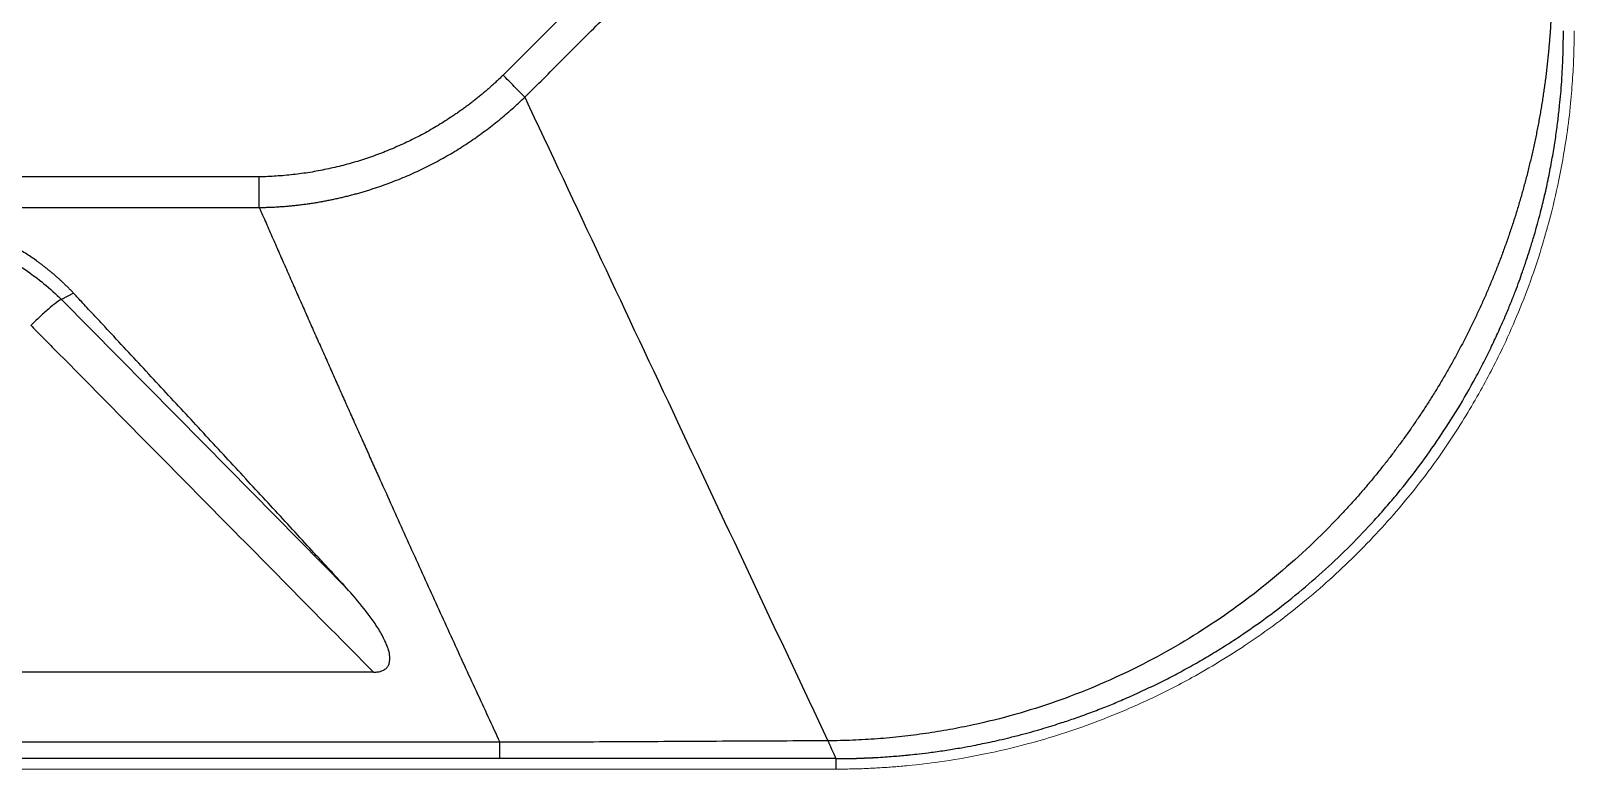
# Model space of a CAD drawing. Header units: inches. Extents: x 0 to 84, y -22 to 124.
# Drawn here: x 71.79 to 84.08, y 0.5 to 6.38 of the extents above; entities that cross this region are included whole.
import ezdxf

# ---------------------------------------------------------------- set-up
doc = ezdxf.new("R2010")
doc.units = ezdxf.units.IN
doc.header["$MEASUREMENT"] = 0
doc.layers.add('1', color=4, linetype='Continuous')

# ---------------------------------------------------------------- blocks, each defined once
blk = doc.blocks.new('2026 RELAY')
at = {"layer": '1', "color": 3, "linetype": 'Continuous', "lineweight": 25}
for p, q in [((73.607, 4.719), (53.869, 4.719)), ((53.869, 4.474), (73.607, 4.474)), ((72.128, 3.792), (72.031, 3.741)), ((74.517, 0.772), (53.869, 0.772)), ((75.523, 0.215), (53.869, 0.215)), ((75.523, 0.084), (53.869, 0.084)), ((78.2, 0.084), (78.2, 0))]:
    blk.add_line(p, q, dxfattribs=at)
at = {"layer": '1', "linetype": 'Continuous', "lineweight": 18}
blk.add_line((78.2, 0), (5.882, 0), dxfattribs=at)
at = {"layer": '1', "color": 3, "linetype": 'Continuous', "lineweight": 25, "flags": 128}
for points in [[(82.073, 12.049), (77.969, 7.946), (75.55, 5.529)], [(74.3, 1.445), (73.165, 2.593), (72.031, 3.741)]]:
    blk.add_lwpolyline(points, dxfattribs=at)
at = {"layer": '1', "color": 3, "linetype": 'Continuous', "lineweight": 25}
for points, knots in [([(75.722, 5.353), (75.821, 5.451), (76.023, 5.654), (76.335, 5.965), (76.662, 6.291), (77.003, 6.632), (77.503, 7.131), (78.166, 7.793), (78.988, 8.615), (79.809, 9.436), (80.549, 10.177), (81.193, 10.82), (81.736, 11.364), (82.083, 11.712), (82.249, 11.878)], [0, 0, 0, 0, 0.0454151, 0.0931317, 0.1431444, 0.195448, 0.2500363, 0.3725155, 0.4999966, 0.627975, 0.749957, 0.8403621, 0.9237185, 1, 1, 1, 1]), ([(83.905, 6.175), (83.905, 6.158), (83.904, 6.125), (83.902, 6.074), (83.9, 6.023), (83.897, 5.973), (83.894, 5.923), (83.891, 5.872), (83.887, 5.822), (83.883, 5.772), (83.878, 5.722), (83.874, 5.672), (83.868, 5.623), (83.863, 5.573), (83.857, 5.524), (83.85, 5.474), (83.844, 5.425), (83.836, 5.376), (83.829, 5.327), (83.821, 5.278), (83.813, 5.229), (83.804, 5.181), (83.795, 5.132), (83.786, 5.084), (83.776, 5.035), (83.766, 4.987), (83.755, 4.939), (83.745, 4.891), (83.733, 4.844), (83.722, 4.796), (83.71, 4.749), (83.698, 4.701), (83.685, 4.654), (83.672, 4.607), (83.659, 4.56), (83.645, 4.514), (83.632, 4.467), (83.617, 4.421), (83.603, 4.374), (83.588, 4.328), (83.572, 4.282), (83.557, 4.237), (83.541, 4.191), (83.524, 4.146), (83.508, 4.1), (83.491, 4.055), (83.473, 4.01), (83.456, 3.965), (83.438, 3.921), (83.419, 3.876), (83.401, 3.832), (83.382, 3.788), (83.363, 3.744), (83.343, 3.701), (83.323, 3.657), (83.303, 3.614), (83.282, 3.571), (83.261, 3.528), (83.24, 3.485), (83.219, 3.442), (83.197, 3.4), (83.175, 3.358), (83.153, 3.316), (83.13, 3.274), (83.107, 3.232), (83.083, 3.191), (83.06, 3.15), (83.036, 3.109), (83.012, 3.068), (82.987, 3.028), (82.962, 2.987), (82.937, 2.947), (82.912, 2.907), (82.886, 2.868), (82.86, 2.828), (82.834, 2.789), (82.807, 2.75), (82.781, 2.711), (82.753, 2.673), (82.726, 2.634), (82.698, 2.596), (82.67, 2.559), (82.642, 2.521), (82.614, 2.484), (82.585, 2.446), (82.556, 2.41), (82.526, 2.373), (82.497, 2.337), (82.467, 2.3), (82.437, 2.265), (82.407, 2.229), (82.376, 2.193), (82.345, 2.158), (82.314, 2.123), (82.282, 2.089), (82.251, 2.054), (82.219, 2.02), (82.043, 1.836), (81.704, 1.519), (81.163, 1.12), (80.579, 0.787), (79.954, 0.524), (79.487, 0.392), (79.202, 0.333), (79.108, 0.315), (79.013, 0.298), (78.918, 0.284), (78.822, 0.271), (78.726, 0.259), (78.629, 0.249), (78.531, 0.241), (78.433, 0.235), (78.335, 0.23), (78.236, 0.227), (78.17, 0.226), (78.137, 0.226)], [0, 0, 0, 0, 0.0055347, 0.0110607, 0.0165782, 0.0220873, 0.0275879, 0.0330804, 0.0385647, 0.0440409, 0.0495092, 0.0549697, 0.0604225, 0.0658677, 0.0713056, 0.0767361, 0.0821594, 0.0875757, 0.092985, 0.0983874, 0.1037831, 0.1091722, 0.1145548, 0.119931, 0.1253009, 0.1306647, 0.1360224, 0.1413742, 0.1467201, 0.1520601, 0.1573944, 0.1627231, 0.1680462, 0.1733637, 0.1786758, 0.1839826, 0.1892841, 0.1945804, 0.1998715, 0.2051576, 0.2104388, 0.2157151, 0.2209865, 0.2262533, 0.2315154, 0.2367729, 0.242026, 0.2472747, 0.2525191, 0.2577593, 0.2629954, 0.2682274, 0.2734553, 0.2786793, 0.2838993, 0.2891154, 0.2943277, 0.2995361, 0.3047407, 0.3099416, 0.3151389, 0.3203325, 0.3255224, 0.3307089, 0.3358918, 0.3410713, 0.3462474, 0.3514201, 0.3565894, 0.3617556, 0.3669185, 0.3720782, 0.3772348, 0.3823884, 0.3875389, 0.3926866, 0.3978313, 0.4029732, 0.4081122, 0.4132486, 0.4183823, 0.4235133, 0.4286418, 0.4337678, 0.4388913, 0.4440125, 0.4491312, 0.4542477, 0.459362, 0.464474, 0.469584, 0.4746919, 0.4797978, 0.4849017, 0.4900037, 0.495104, 0.5002024, 0.5052992, 0.5785035, 0.6515543, 0.7246976, 0.7982529, 0.8726406, 0.8830716, 0.89353, 0.9040174, 0.9145357, 0.9250867, 0.9356719, 0.946293, 0.9569518, 0.9676498, 0.9783891, 0.9891718, 1, 1, 1, 1]), ([(78.2, 0.084), (78.202, 0.084), (78.206, 0.084), (78.211, 0.084), (78.216, 0.084), (78.222, 0.084), (78.227, 0.084), (78.232, 0.084), (78.238, 0.084), (78.243, 0.084), (78.249, 0.084), (78.255, 0.084), (78.26, 0.084), (78.266, 0.084), (78.272, 0.084), (78.277, 0.085), (78.283, 0.085), (78.289, 0.085), (78.295, 0.085), (78.301, 0.085), (78.306, 0.085), (78.312, 0.085), (78.318, 0.085), (78.324, 0.085), (78.33, 0.085), (78.336, 0.086), (78.342, 0.086), (78.349, 0.086), (78.355, 0.086), (78.361, 0.086), (78.367, 0.086), (78.373, 0.087), (78.38, 0.087), (78.386, 0.087), (78.392, 0.087), (78.399, 0.087), (78.405, 0.088), (78.412, 0.088), (78.418, 0.088), (78.425, 0.088), (78.431, 0.089), (78.438, 0.089), (78.444, 0.089), (78.451, 0.089), (78.458, 0.09), (78.465, 0.09), (78.471, 0.09), (78.478, 0.091), (78.485, 0.091), (78.492, 0.091), (78.522, 0.093), (78.572, 0.096), (78.639, 0.101), (78.698, 0.105), (78.749, 0.11), (78.803, 0.115), (78.873, 0.123), (78.97, 0.135), (79.082, 0.151), (79.194, 0.169), (79.289, 0.187), (79.365, 0.202), (79.434, 0.217), (79.508, 0.233), (79.594, 0.254), (79.685, 0.277), (79.774, 0.301), (79.855, 0.325), (79.93, 0.348), (79.996, 0.369), (80.054, 0.388), (80.11, 0.407), (80.169, 0.428), (80.25, 0.458), (80.347, 0.495), (80.463, 0.543), (80.584, 0.596), (80.713, 0.656), (80.84, 0.719), (80.965, 0.785), (81.088, 0.853), (81.209, 0.925), (81.327, 0.998), (81.48, 1.099), (81.669, 1.233), (81.889, 1.406), (82.101, 1.589), (82.302, 1.781), (82.461, 1.948), (82.584, 2.087), (82.706, 2.23), (82.849, 2.413), (83.009, 2.639), (83.159, 2.873), (83.275, 3.075), (83.363, 3.243), (83.424, 3.366), (83.484, 3.494), (83.535, 3.611), (83.579, 3.718), (83.614, 3.806), (83.644, 3.886), (83.672, 3.967), (83.703, 4.057), (83.734, 4.153), (83.764, 4.251), (83.789, 4.342), (83.818, 4.448), (83.848, 4.571), (83.874, 4.689), (83.892, 4.784), (83.905, 4.853), (83.917, 4.92), (83.928, 4.986), (83.937, 5.05), (83.946, 5.113), (83.954, 5.173), (83.96, 5.232), (83.968, 5.3), (83.976, 5.383), (83.983, 5.481), (83.989, 5.578), (83.993, 5.668), (83.995, 5.747), (83.996, 5.817), (83.997, 5.861), (83.997, 5.882)], [0, 0, 0, 0, 0.000577, 0.001159, 0.001744, 0.002333, 0.002926, 0.003523, 0.004124, 0.004729, 0.005338, 0.005951, 0.006568, 0.007189, 0.007814, 0.008442, 0.009074, 0.009711, 0.01035, 0.010994, 0.011641, 0.012292, 0.012947, 0.013605, 0.014267, 0.014933, 0.015602, 0.016275, 0.016952, 0.017633, 0.018317, 0.019004, 0.019696, 0.020391, 0.02109, 0.021792, 0.022498, 0.023208, 0.023922, 0.024639, 0.02536, 0.026085, 0.026813, 0.027546, 0.028282, 0.029022, 0.029766, 0.030514, 0.031265, 0.03202, 0.032779, 0.041139, 0.048565, 0.055052, 0.060598, 0.065209, 0.073045, 0.083751, 0.097328, 0.110447, 0.121051, 0.129174, 0.136055, 0.144368, 0.154113, 0.165282, 0.175181, 0.184449, 0.193092, 0.201125, 0.207027, 0.213451, 0.220396, 0.227858, 0.241894, 0.254482, 0.269277, 0.285428, 0.301156, 0.316267, 0.331934, 0.347389, 0.36264, 0.377699, 0.407725, 0.438912, 0.46982, 0.500021, 0.530569, 0.545672, 0.561131, 0.592465, 0.622342, 0.652305, 0.683765, 0.699233, 0.714602, 0.729157, 0.745544, 0.756944, 0.767306, 0.776613, 0.785127, 0.79552, 0.807833, 0.818546, 0.829011, 0.839233, 0.854594, 0.870839, 0.878772, 0.886507, 0.89404, 0.901367, 0.908483, 0.915385, 0.922073, 0.928544, 0.934797, 0.944902, 0.955703, 0.967224, 0.976901, 0.985576, 0.993279, 1, 1, 1, 1]), ([(75.55, 5.529), (75.542, 5.521), (75.526, 5.506), (75.501, 5.483), (75.477, 5.46), (75.451, 5.437), (75.426, 5.415), (75.401, 5.393), (75.375, 5.372), (75.349, 5.35), (75.322, 5.329), (75.296, 5.309), (75.269, 5.288), (75.242, 5.268), (75.214, 5.249), (75.187, 5.229), (75.159, 5.21), (75.103, 5.173), (75.018, 5.119), (74.901, 5.053), (74.781, 4.993), (74.658, 4.938), (74.533, 4.889), (74.405, 4.846), (74.275, 4.809), (74.166, 4.784), (74.077, 4.766), (74.011, 4.754), (73.944, 4.744), (73.877, 4.736), (73.809, 4.729), (73.742, 4.724), (73.675, 4.72), (73.629, 4.719), (73.607, 4.719)], [0, 0, 0, 0, 0.015677, 0.031337, 0.046984, 0.062619, 0.078244, 0.093862, 0.109475, 0.125085, 0.140694, 0.156305, 0.171919, 0.187539, 0.203166, 0.218804, 0.234454, 0.250119, 0.312365, 0.37448, 0.436599, 0.49886, 0.561488, 0.623989, 0.686503, 0.749169, 0.780568, 0.811919, 0.84324, 0.874548, 0.90586, 0.937194, 0.968569, 1, 1, 1, 1]), ([(75.722, 5.353), (75.694, 5.381), (75.666, 5.41), (75.609, 5.469), (75.579, 5.499), (75.55, 5.529)], [0, 0, 0, 0, 0.5, 0.5, 1, 1, 1, 1]), ([(73.607, 4.474), (73.618, 4.474), (73.642, 4.475), (73.677, 4.476), (73.712, 4.477), (73.747, 4.479), (73.783, 4.482), (73.818, 4.484), (73.854, 4.487), (73.889, 4.491), (73.925, 4.495), (73.961, 4.5), (73.996, 4.504), (74.032, 4.51), (74.068, 4.515), (74.104, 4.522), (74.139, 4.528), (74.175, 4.535), (74.211, 4.543), (74.247, 4.551), (74.283, 4.559), (74.318, 4.568), (74.354, 4.577), (74.39, 4.587), (74.426, 4.597), (74.461, 4.608), (74.497, 4.619), (74.544, 4.634), (74.601, 4.654), (74.668, 4.679), (74.735, 4.705), (74.801, 4.733), (74.866, 4.762), (74.93, 4.793), (74.993, 4.825), (75.056, 4.859), (75.117, 4.893), (75.177, 4.929), (75.237, 4.967), (75.295, 5.005), (75.352, 5.045), (75.408, 5.086), (75.463, 5.128), (75.517, 5.171), (75.57, 5.215), (75.622, 5.26), (75.673, 5.306), (75.705, 5.337), (75.722, 5.353)], [0, 0, 0, 0, 0.014939, 0.02992, 0.044943, 0.060008, 0.075115, 0.090263, 0.105453, 0.120684, 0.135957, 0.151271, 0.166626, 0.182022, 0.19746, 0.212938, 0.228457, 0.244018, 0.259618, 0.27526, 0.290942, 0.306664, 0.322427, 0.33823, 0.354073, 0.369957, 0.38588, 0.401843, 0.432584, 0.463243, 0.493818, 0.524308, 0.554713, 0.585033, 0.615265, 0.64541, 0.675467, 0.705434, 0.73531, 0.765096, 0.79479, 0.824391, 0.853898, 0.883311, 0.912629, 0.94185, 0.970974, 1, 1, 1, 1]), ([(75.722, 5.353), (76.129, 4.488), (76.937, 2.772), (77.739, 1.07), (78.137, 0.226)], [0.0210255, 0.0210255, 0.0210255, 0.0210255, 0.5, 0.9748106, 0.9748106, 0.9748106, 0.9748106]), ([(73.607, 4.474), (73.607, 4.512), (73.607, 4.552), (73.607, 4.635), (73.607, 4.677), (73.607, 4.719)], [0, 0, 0, 0, 0.5, 0.5, 1, 1, 1, 1]), ([(73.607, 4.474), (73.625, 4.433), (73.661, 4.351), (73.715, 4.228), (73.769, 4.105), (73.823, 3.983), (73.877, 3.861), (73.93, 3.739), (73.984, 3.618), (74.037, 3.497), (74.091, 3.377), (74.144, 3.257), (74.198, 3.137), (74.251, 3.017), (74.304, 2.898), (74.357, 2.779), (74.41, 2.661), (74.463, 2.543), (74.515, 2.425), (74.583, 2.275), (74.665, 2.093), (74.761, 1.88), (74.857, 1.667), (74.953, 1.456), (75.049, 1.246), (75.144, 1.037), (75.239, 0.83), (75.334, 0.624), (75.429, 0.419), (75.492, 0.283), (75.523, 0.215)], [0, 0, 0, 0, 0.028202, 0.056366, 0.084493, 0.112581, 0.14063, 0.16864, 0.196611, 0.22454, 0.252429, 0.280277, 0.308083, 0.335847, 0.363569, 0.391247, 0.418881, 0.446472, 0.474018, 0.501518, 0.552009, 0.602363, 0.65258, 0.702656, 0.752588, 0.802374, 0.85201, 0.901495, 0.950826, 1, 1, 1, 1]), ([(72.128, 3.792), (72.121, 3.799), (72.108, 3.812), (72.089, 3.832), (72.069, 3.851), (72.049, 3.871), (72.03, 3.889), (72.01, 3.907), (71.99, 3.925), (71.97, 3.942), (71.949, 3.959), (71.929, 3.976), (71.909, 3.992), (71.889, 4.008), (71.869, 4.023), (71.849, 4.038), (71.808, 4.067), (71.744, 4.11), (71.657, 4.162), (71.568, 4.209), (71.445, 4.267), (71.286, 4.327), (71.12, 4.371), (70.985, 4.396), (70.903, 4.407), (70.838, 4.413), (70.79, 4.416), (70.735, 4.419), (70.696, 4.419), (70.675, 4.419)], [0, 0, 0, 0, 0.017849, 0.035525, 0.053029, 0.070361, 0.087525, 0.104519, 0.121346, 0.138005, 0.154499, 0.170828, 0.186993, 0.202994, 0.218833, 0.23451, 0.250026, 0.313315, 0.376061, 0.438307, 0.500098, 0.625643, 0.750052, 0.812063, 0.875023, 0.899957, 0.929076, 0.96241, 1, 1, 1, 1]), ([(70.675, 4.306), (70.802, 4.306), (70.927, 4.293), (71.081, 4.262), (71.112, 4.255), (71.173, 4.239), (71.204, 4.231), (71.294, 4.203), (71.353, 4.182), (71.525, 4.11), (71.636, 4.05), (71.846, 3.909), (71.942, 3.829), (72.031, 3.741)], [0, 0, 0, 0, 0.25, 0.25, 0.3125, 0.3125, 0.375, 0.375, 0.5, 0.5, 0.75, 0.75, 1, 1, 1, 1]), ([(72.031, 3.741), (72.025, 3.74), (72.015, 3.734), (71.985, 3.713), (71.966, 3.698), (71.922, 3.661), (71.897, 3.639), (71.844, 3.59), (71.816, 3.563), (71.787, 3.535)], [0, 0, 0, 0, 0.25, 0.25, 0.5, 0.5, 0.75, 0.75, 1, 1, 1, 1]), ([(74.3, 1.445), (74.269, 1.478), (74.208, 1.545), (74.117, 1.643), (73.954, 1.82), (73.716, 2.079), (73.4, 2.421), (73.084, 2.763), (72.766, 3.105), (72.526, 3.363), (72.367, 3.535), (72.296, 3.611), (72.237, 3.674), (72.193, 3.722), (72.157, 3.76), (72.136, 3.782), (72.128, 3.792)], [0, 0, 0, 0, 0.043367, 0.08536, 0.125979, 0.271332, 0.417333, 0.56338, 0.708677, 0.854345, 0.891921, 0.927178, 0.951548, 0.971783, 0.988039, 1, 1, 1, 1]), ([(71.787, 3.536), (71.816, 3.507), (71.844, 3.478), (71.901, 3.42), (71.93, 3.392), (72.015, 3.305), (72.072, 3.248), (72.242, 3.075), (72.356, 2.96), (72.697, 2.615), (72.925, 2.384), (73.607, 1.693), (74.062, 1.233), (74.517, 0.772)], [0, 0, 0, 0, 0.03125, 0.03125, 0.0625, 0.0625, 0.125, 0.125, 0.25, 0.25, 0.5, 0.5, 1, 1, 1, 1]), ([(74.517, 0.772), (74.527, 0.772), (74.537, 0.773), (74.557, 0.775), (74.567, 0.777), (74.585, 0.783), (74.594, 0.787), (74.611, 0.797), (74.618, 0.802), (74.63, 0.816), (74.635, 0.824), (74.642, 0.84), (74.644, 0.849), (74.647, 0.866), (74.648, 0.875), (74.647, 0.892), (74.647, 0.901), (74.643, 0.926), (74.639, 0.943), (74.628, 0.977), (74.621, 0.993), (74.6, 1.041), (74.584, 1.072), (74.547, 1.133), (74.527, 1.163), (74.486, 1.222), (74.464, 1.25), (74.397, 1.335), (74.349, 1.39), (74.3, 1.444)], [0, 0, 0, 0, 0.03125, 0.03125, 0.0625, 0.0625, 0.09375, 0.09375, 0.125, 0.125, 0.15625, 0.15625, 0.1875, 0.1875, 0.21875, 0.21875, 0.25, 0.25, 0.3125, 0.3125, 0.375, 0.375, 0.5, 0.5, 0.625, 0.625, 0.75, 0.75, 1, 1, 1, 1]), ([(78.137, 0.226), (78.013, 0.225), (77.764, 0.224), (77.391, 0.222), (77.017, 0.22), (76.644, 0.218), (76.27, 0.216), (75.897, 0.215), (75.648, 0.215), (75.523, 0.215)], [0, 0, 0, 0, 0.142842, 0.285526, 0.428328, 0.571198, 0.714096, 0.857029, 1, 1, 1, 1]), ([(75.523, 0.084), (75.523, 0.085), (75.523, 0.089), (75.523, 0.102), (75.523, 0.111), (75.523, 0.134), (75.523, 0.148), (75.523, 0.179), (75.523, 0.197), (75.523, 0.215)], [0, 0, 0, 0, 0.25, 0.25, 0.5, 0.5, 0.75, 0.75, 1, 1, 1, 1]), ([(78.137, 0.226), (78.138, 0.223), (78.14, 0.219), (78.143, 0.213), (78.146, 0.206), (78.15, 0.197), (78.156, 0.186), (78.163, 0.168), (78.172, 0.148), (78.181, 0.129), (78.187, 0.115), (78.191, 0.105), (78.195, 0.097), (78.197, 0.091), (78.199, 0.087), (78.2, 0.085), (78.2, 0.084), (78.2, 0.084)], [0, 0, 0, 0, 0.0299871, 0.059757, 0.078938, 0.1206232, 0.182158, 0.2450551, 0.3696906, 0.5003614, 0.586847, 0.6681438, 0.7445282, 0.8160023, 0.8824748, 0.9438238, 1, 1, 1, 1]), ([(78.2, 0.084), (78.089, 0.084), (77.977, 0.084), (77.754, 0.084), (77.643, 0.084), (77.308, 0.084), (77.085, 0.084), (76.415, 0.084), (75.969, 0.084), (75.523, 0.084)], [0, 0, 0, 0, 0.125, 0.125, 0.25, 0.25, 0.5, 0.5, 1, 1, 1, 1])]:
    blk.add_open_spline(points, degree=3, knots=knots, dxfattribs=at)
at = {"layer": '1', "linetype": 'Continuous', "lineweight": 18}
blk.add_open_spline([(78.2, 0), (78.216, 0), (78.248, 0), (78.297, 0.001), (78.347, 0.002), (78.397, 0.003), (78.449, 0.005), (78.501, 0.008), (78.555, 0.011), (78.609, 0.014), (78.664, 0.018), (78.72, 0.023), (78.841, 0.034), (79.051, 0.059), (79.352, 0.111), (79.644, 0.177), (79.915, 0.253), (80.17, 0.337), (80.436, 0.439), (80.73, 0.568), (81.074, 0.743), (81.498, 1.001), (81.942, 1.331), (82.365, 1.717), (82.751, 2.14), (83.075, 2.575), (83.331, 2.996), (83.508, 3.339), (83.642, 3.643), (83.745, 3.911), (83.828, 4.167), (83.904, 4.438), (83.971, 4.73), (84.022, 5.031), (84.05, 5.256), (84.063, 5.408), (84.07, 5.509), (84.076, 5.606), (84.079, 5.701), (84.082, 5.792), (84.082, 5.852), (84.082, 5.882)], degree=3, knots=[0, 0, 0, 0, 0.005158, 0.010421, 0.015791, 0.021266, 0.026847, 0.032533, 0.038326, 0.044224, 0.050228, 0.056338, 0.062554, 0.089601, 0.124887, 0.161667, 0.186877, 0.216224, 0.249035, 0.279294, 0.320464, 0.374224, 0.440167, 0.5, 0.559832, 0.625775, 0.675957, 0.719703, 0.750965, 0.783776, 0.813123, 0.838333, 0.875114, 0.9104, 0.937447, 0.948761, 0.95972, 0.970323, 0.980571, 0.990463, 1, 1, 1, 1], dxfattribs=at)

msp = doc.modelspace()

# ---------------------------------------------------------------- block references
msp.add_blockref('2026 RELAY', (0, 0.5))

doc.saveas('drawing.dxf')
